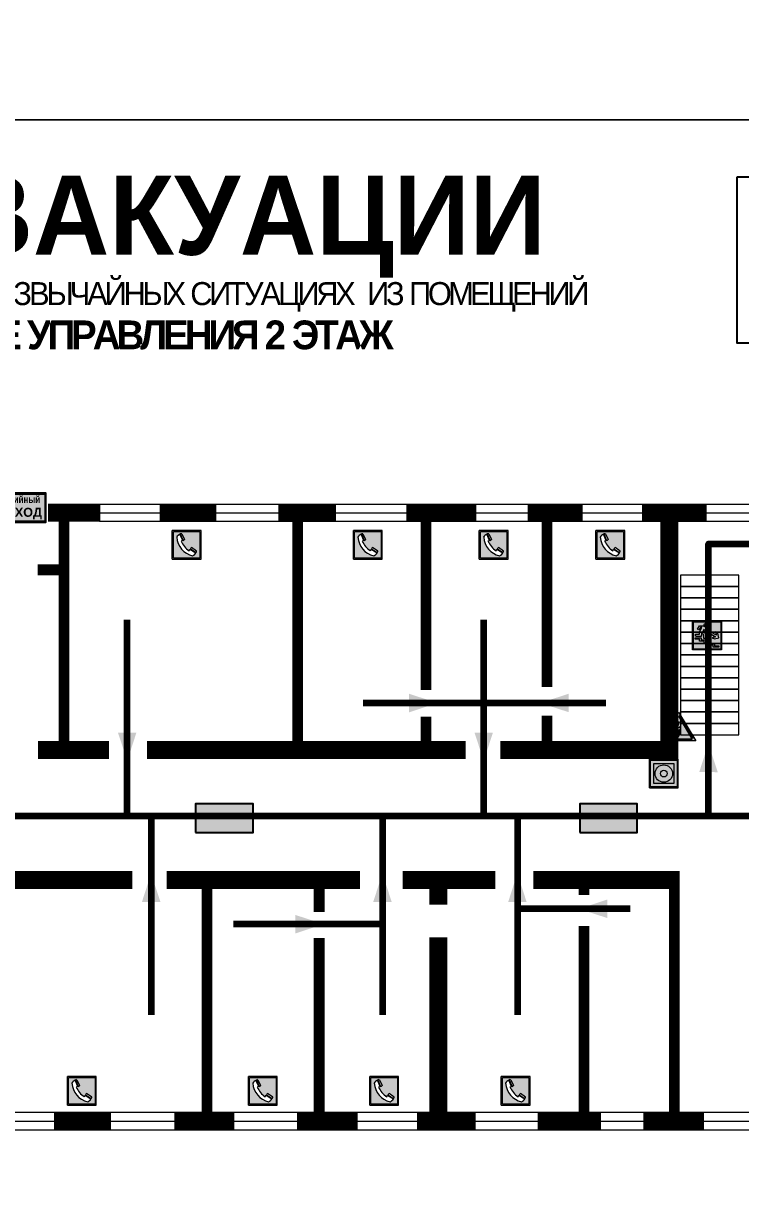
# Model space of a CAD drawing. Header units: millimetres. Extents: x 13114 to 67229, y 22859 to 38520.
# Drawn here: x 24086.5 to 24285.7, y 35251.5 to 35579.5 of the extents above; entities that cross this region are included whole.
import ezdxf

# ---------------------------------------------------------------- set-up
doc = ezdxf.new("R2010")
doc.units = ezdxf.units.MM
doc.layers.add('План_Штампы', color=7, linetype='Continuous')
doc.styles.add('обычный', font='arial.ttf')

# ---------------------------------------------------------------- blocks, each defined once
blk = doc.blocks.new('вниз')
at = {"lineweight": 0, "true_color": 0xffffff}
h = blk.add_hatch(color=7, dxfattribs=at)
h.dxf.hatch_style = 1
h.paths.add_polyline_path([(40994.51, -4472.22), (40986.51, -4472.22), (40986.51, -4480.22), (40994.51, -4480.22)])
h.paths.add_polyline_path([(40994.31, -4472.42), (40994.31, -4480.01), (40986.71, -4480.01), (40986.71, -4472.42)], flags=16)
h.paths.add_polyline_path([(40988.43, -4473.53), (40989.43, -4473.53), (40990.19, -4473.96), (40990.19, -4474.6), (40991, -4474.6), (40991, -4475.06), (40989.73, -4475.06), (40989.73, -4474.46), (40989.3, -4475.18), (40990.17, -4475.7), (40990.17, -4477.11), (40989.63, -4477.11), (40989.63, -4476.01), (40988.94, -4475.59), (40988.94, -4476.46), (40988.94, -4476.46), (40987.47, -4476.46), (40987.26, -4476.46), (40987.26, -4475.92), (40988.4, -4475.92), (40988.4, -4475.2), (40989.1, -4473.99), (40988.66, -4473.99), (40988.24, -4474.7), (40987.86, -4474.47), (40988.41, -4473.56)], flags=0)
h.paths.add_polyline_path([(40990.55, -4473.29, -1), (40989.69, -4473.29, -1)], flags=0)
h.paths.add_polyline_path([(40988.85, -4476.89), (40988.85, -4477.43), (40990.1, -4477.43), (40990.1, -4477.99), (40991.34, -4477.99), (40991.34, -4478.54), (40992.59, -4478.54), (40992.59, -4479.09), (40993.83, -4479.09), (40993.83, -4479.52), (40992.17, -4479.52), (40992.17, -4478.97), (40990.91, -4478.97), (40990.91, -4478.41), (40989.68, -4478.41), (40989.68, -4477.86), (40988.43, -4477.86), (40988.43, -4477.31), (40987.6, -4477.31), (40987.18, -4477.31), (40987.18, -4476.89)], flags=0)
h.paths.add_polyline_path([(40991.61, -4475.33), (40993.12, -4476.2), (40992.9, -4475.27), (40993.48, -4475.6), (40993.83, -4476.88), (40992.56, -4477.22), (40991.97, -4476.88), (40992.9, -4476.61), (40991.38, -4475.74), (40991.58, -4475.39)], flags=0)
h.paths.add_polyline_path([(40990.19, -4473.96), (40989.43, -4473.53), (40988.43, -4473.53), (40988.41, -4473.56), (40987.86, -4474.47), (40988.24, -4474.7), (40988.66, -4473.99), (40989.1, -4473.99), (40988.4, -4475.2), (40988.4, -4475.92), (40987.26, -4475.92), (40987.26, -4476.46), (40987.47, -4476.46), (40988.94, -4476.46), (40988.94, -4476.27), (40988.94, -4475.59), (40989.63, -4476.01), (40989.63, -4477.11), (40990.17, -4477.11), (40990.17, -4475.7), (40989.3, -4475.18), (40989.73, -4474.46), (40989.73, -4475.06), (40991, -4475.06), (40991, -4474.6), (40990.19, -4474.6)], flags=0)
h.paths.add_polyline_path([(40990.55, -4473.29, 1), (40989.69, -4473.29, 1)], flags=0)
h.paths.add_polyline_path([(40991.61, -4475.33), (40991.58, -4475.39), (40991.38, -4475.74), (40992.9, -4476.61), (40991.97, -4476.88), (40992.56, -4477.22), (40993.83, -4476.88), (40993.48, -4475.6), (40992.9, -4475.27), (40993.12, -4476.2)], flags=0)
h.paths.add_polyline_path([(40990.1, -4477.43), (40988.85, -4477.43), (40988.85, -4476.89), (40987.18, -4476.89), (40987.18, -4477.31), (40987.6, -4477.31), (40988.43, -4477.31), (40988.43, -4477.86), (40989.68, -4477.86), (40989.68, -4478.41), (40990.91, -4478.41), (40990.91, -4478.97), (40992.17, -4478.97), (40992.17, -4479.52), (40993.83, -4479.52), (40993.83, -4479.09), (40992.59, -4479.09), (40992.59, -4478.54), (40991.34, -4478.54), (40991.34, -4477.99), (40990.1, -4477.99)], flags=0)
at = {"lineweight": 0}
h = blk.add_hatch(color=126, dxfattribs=at)
h.dxf.hatch_style = 1
h.paths.add_polyline_path([(40994.31, -4472.42), (40986.71, -4472.42), (40986.71, -4480.01), (40994.31, -4480.01)])
h.paths.add_polyline_path([(40988.43, -4473.53), (40989.43, -4473.53), (40990.19, -4473.96), (40990.19, -4474.6), (40991, -4474.6), (40991, -4475.06), (40989.73, -4475.06), (40989.73, -4474.46), (40989.3, -4475.18), (40990.17, -4475.7), (40990.17, -4477.11), (40989.63, -4477.11), (40989.63, -4476.01), (40988.94, -4475.59), (40988.94, -4476.46), (40988.94, -4476.46), (40987.47, -4476.46), (40987.26, -4476.46), (40987.26, -4475.92), (40988.4, -4475.92), (40988.4, -4475.2), (40989.1, -4473.99), (40988.66, -4473.99), (40988.24, -4474.7), (40987.86, -4474.47), (40988.41, -4473.56)], flags=16)
h.paths.add_polyline_path([(40990.55, -4473.29, -1), (40989.69, -4473.29, -1)], flags=16)
h.paths.add_polyline_path([(40988.85, -4476.89), (40988.85, -4477.43), (40990.1, -4477.43), (40990.1, -4477.99), (40991.34, -4477.99), (40991.34, -4478.54), (40992.59, -4478.54), (40992.59, -4479.09), (40993.83, -4479.09), (40993.83, -4479.52), (40992.17, -4479.52), (40992.17, -4478.97), (40990.91, -4478.97), (40990.91, -4478.41), (40989.68, -4478.41), (40989.68, -4477.86), (40988.43, -4477.86), (40988.43, -4477.31), (40987.6, -4477.31), (40987.18, -4477.31), (40987.18, -4476.89)], flags=16)
h.paths.add_polyline_path([(40991.61, -4475.33), (40993.12, -4476.2), (40992.9, -4475.27), (40993.48, -4475.6), (40993.83, -4476.88), (40992.56, -4477.22), (40991.97, -4476.88), (40992.9, -4476.61), (40991.38, -4475.74), (40991.58, -4475.39)], flags=16)
at = {"lineweight": 0, "true_color": 0xffffff}
h = blk.add_hatch(color=7, dxfattribs=at)
h.dxf.hatch_style = 1
h.paths.add_polyline_path([(40989.73, -4474.46), (40989.73, -4475.06), (40991, -4475.06), (40991, -4474.6), (40990.19, -4474.6), (40990.19, -4473.96), (40989.43, -4473.53), (40988.43, -4473.53), (40988.41, -4473.56), (40987.86, -4474.47), (40988.24, -4474.7), (40988.66, -4473.99), (40989.1, -4473.99), (40988.4, -4475.2), (40988.4, -4475.92), (40987.26, -4475.92), (40987.26, -4476.46), (40987.47, -4476.46), (40988.94, -4476.46), (40988.94, -4475.59), (40989.63, -4476.01), (40989.63, -4477.11), (40990.17, -4477.11), (40990.17, -4475.7), (40989.3, -4475.18)])
h.paths.add_polyline_path([(40989.69, -4473.29, 1), (40990.55, -4473.29, 1)])
h.paths.add_polyline_path([(40991.61, -4475.33), (40991.58, -4475.39), (40991.38, -4475.74), (40992.9, -4476.61), (40991.97, -4476.88), (40992.56, -4477.22), (40993.83, -4476.88), (40993.48, -4475.6), (40992.9, -4475.27), (40993.12, -4476.2)])
h.paths.add_polyline_path([(40990.1, -4477.43), (40988.85, -4477.43), (40988.85, -4476.89), (40987.18, -4476.89), (40987.18, -4477.31), (40987.6, -4477.31), (40988.43, -4477.31), (40988.43, -4477.86), (40989.68, -4477.86), (40989.68, -4478.41), (40990.91, -4478.41), (40990.91, -4478.97), (40992.17, -4478.97), (40992.17, -4479.52), (40993.83, -4479.52), (40993.83, -4479.09), (40992.59, -4479.09), (40992.59, -4478.54), (40991.34, -4478.54), (40991.34, -4477.99), (40990.1, -4477.99)])
at = {"color": 126, "lineweight": 0}
for points in [[(40986.51, -4472.22), (40994.51, -4472.22), (40994.51, -4480.22), (40986.51, -4480.22)], [(40986.71, -4472.42), (40994.31, -4472.42), (40994.31, -4480.01), (40986.71, -4480.01)]]:
    blk.add_lwpolyline(points, close=True, dxfattribs=at)
for points in [[(40987.47, -4476.46), (40987.26, -4476.46), (40987.26, -4475.92), (40988.4, -4475.92), (40988.4, -4475.2), (40989.1, -4473.99), (40988.66, -4473.99), (40988.24, -4474.7), (40987.86, -4474.47), (40988.41, -4473.56), (40988.43, -4473.53), (40989.43, -4473.53), (40990.19, -4473.96), (40990.19, -4474.6), (40991, -4474.6), (40991, -4475.06), (40989.73, -4475.06), (40989.73, -4474.46), (40989.3, -4475.18), (40990.17, -4475.7), (40990.17, -4477.11), (40989.63, -4477.11), (40989.63, -4476.01), (40988.94, -4475.59), (40988.94, -4476.46)], [(40987.6, -4477.31), (40987.18, -4477.31), (40987.18, -4476.89), (40988.85, -4476.89), (40988.85, -4477.43), (40990.1, -4477.43), (40990.1, -4477.99), (40991.34, -4477.99), (40991.34, -4478.54), (40992.59, -4478.54), (40992.59, -4479.09), (40993.83, -4479.09), (40993.83, -4479.52), (40992.17, -4479.52), (40992.17, -4478.97), (40990.91, -4478.97), (40990.91, -4478.41), (40989.68, -4478.41), (40989.68, -4477.86), (40988.43, -4477.86), (40988.43, -4477.31), (40987.6, -4477.31)], [(40987.47, -4476.46), (40988.94, -4476.46), (40988.94, -4476.27)], [(40991.58, -4475.39), (40991.38, -4475.74), (40992.9, -4476.61), (40991.97, -4476.88), (40992.56, -4477.22), (40993.83, -4476.88), (40993.48, -4475.6), (40992.9, -4475.27), (40993.12, -4476.2), (40991.61, -4475.33), (40991.58, -4475.39)]]:
    blk.add_lwpolyline(points, dxfattribs=at)
blk.add_circle((40990.12, -4473.29), 0.432, dxfattribs=at)
blk = doc.blocks.new('A$C32E8229D')
at = {"true_color": 0xffffff}
blk.add_hatch(color=7, dxfattribs=at).paths.add_polyline_path([(0, 0), (0, -8), (16, -8), (16, 0)])
h = blk.add_hatch(color=126)
h.paths.add_polyline_path([(0.2, -0.2), (15.8, -0.2), (15.8, -7.8), (0.2, -7.8)])
h.paths.add_polyline_path([(13.49, -2.05), (12.08, -2.05), (11.37, -2.63, 0.162397), (11.29, -2.84), (11.29, -3.63), (10.35, -3.63), (10.35, -4.05), (11.68, -4.05), (11.68, -3.48), (12.26, -4.28), (11.29, -5.1), (11.29, -6.78), (11.85, -6.78), (11.85, -5.44), (12.8, -4.64), (12.8, -5.94), (14.46, -5.94), (14.46, -5.39), (13.45, -5.39), (13.45, -3.97), (12.46, -2.59), (13.15, -2.59), (13.69, -3.34), (14.18, -3)], flags=16)
h.paths.add_polyline_path([(10.74, -1.82, 1), (11.8, -1.82, 1)], flags=16)
h.paths.add_polyline_path([(9.39, -3.59), (5.99, -3.59), (6.56, -3.03), (5.91, -3.03), (5.1, -3.83), (5.91, -4.64), (6.56, -4.64), (5.99, -4.09), (9.39, -4.09)], flags=16)
h.paths.add_polyline_path([(4.29, -1.08), (1.72, -1.08), (1.72, -6.6), (4.29, -6.6)], flags=16)
at = {"color": 126}
blk.add_lwpolyline([(16, -8), (0, -8), (0, 0), (16, 0)], close=True, dxfattribs=at)
blk = doc.blocks.new('A$C54414219')
at = {"true_color": 0xffffff}
h = blk.add_hatch(color=7, dxfattribs=at)
h.paths.add_polyline_path([(2.39, -9.45), (2.39, -18.3), (11.23, -18.3), (11.23, -9.45)], flags=0)
h.paths.add_polyline_path([(10.71, -13.87, -1), (2.92, -13.87, -1)], flags=0)
h.paths.add_polyline_path([(8.3, -13.87, -1), (5.33, -13.87, -1)], flags=0)
h.paths.add_polyline_path([(0.41, -7.47), (0.41, -20.27), (13.21, -20.27), (13.21, -7.47)])
h.paths.add_polyline_path([(0.92, -19.77), (12.71, -19.77), (12.71, -7.98), (0.92, -7.98)], flags=16)
h.paths.add_polyline_path([(11.23, -9.45), (11.23, -18.3), (2.39, -18.3), (2.39, -9.45)], flags=0)
at = {"lineweight": 5}
h = blk.add_hatch(color=242, dxfattribs=at)
h.paths.add_polyline_path([(12.71, -7.98), (0.92, -7.98), (0.92, -19.77), (12.71, -19.77)])
h.paths.add_polyline_path([(11.23, -18.3), (2.39, -18.3), (2.39, -9.45), (11.23, -9.45)], flags=16)
h.paths.add_polyline_path([(10.71, -13.87, -1), (2.92, -13.87, -1)], flags=0)
h.paths.add_polyline_path([(8.3, -13.87, -1), (5.33, -13.87, -1)], flags=0)
at = {"true_color": 0xffffff}
h = blk.add_hatch(color=7, dxfattribs=at)
h.paths.add_polyline_path([(2.39, -9.45), (2.39, -18.3), (11.23, -18.3), (11.23, -9.45)])
h.paths.add_polyline_path([(10.71, -13.87, -1), (2.92, -13.87, -1)], flags=16)
h.paths.add_polyline_path([(8.3, -13.87, -1), (5.33, -13.87, -1)], flags=0)
at = {"lineweight": 5}
h = blk.add_hatch(color=242, dxfattribs=at)
h.paths.add_polyline_path([(2.92, -13.87, 1), (10.71, -13.87, 1)])
h.paths.add_polyline_path([(8.3, -13.87, -1), (5.33, -13.87, -1)], flags=16)
at = {"color": 242, "lineweight": 5}
for p, q in [((0.41, -20.27), (0.41, -7.47)), ((0.41, -7.47), (13.21, -7.47)), ((0.41, -7.47), (13.21, -7.47)), ((13.21, -20.27), (13.21, -7.47)), ((0.41, -20.27), (13.21, -20.27))]:
    blk.add_line(p, q, dxfattribs=at)
for points in [[(0.92, -7.98), (12.71, -7.98), (12.71, -19.77), (0.92, -19.77)], [(2.39, -9.45), (11.23, -9.45), (11.23, -18.3), (2.39, -18.3)]]:
    blk.add_lwpolyline(points, close=True, dxfattribs=at)
for radius in [3.89, 1.49]:
    blk.add_circle((6.81, -13.87), radius, dxfattribs=at)
blk = doc.blocks.new('A$C3E6D3DDE')
at = {"lineweight": 5}
h = blk.add_hatch(color=40, dxfattribs=at)
h.paths.add_polyline_path([(24.1, 1.45), (16.46, -11.35), (31.74, -11.35)])
h.paths.add_polyline_path([(24.09, -0.46), (30.03, -10.41), (18.14, -10.41)], flags=16)
h.paths.add_polyline_path([(24.54, -3.08), (23.41, -6.02), (25.13, -5.01), (24.33, -8.5), (24.82, -8.27), (23.79, -9.86), (23.4, -8.04), (23.8, -8.43), (24.04, -6.29), (22.39, -7.25), (23.44, -3.08)], flags=0)
h = blk.add_hatch(color=256, dxfattribs=at)
h.paths.add_polyline_path([(24.37, 0.03, 0.567511), (23.82, 0.03), (17.59, -10.4, 0.582454), (17.86, -10.88), (30.32, -10.88, 0.582149), (30.6, -10.4)])
h.paths.add_polyline_path([(24.09, -0.46), (18.14, -10.41), (30.03, -10.41)], flags=16)
h.paths.add_polyline_path([(24.54, -3.08), (23.41, -6.02), (25.13, -5.01), (24.33, -8.5), (24.82, -8.27), (23.79, -9.86), (23.4, -8.04), (23.8, -8.43), (24.04, -6.29), (22.39, -7.25), (23.44, -3.08)], flags=0)
h = blk.add_hatch(color=40, dxfattribs=at)
h.paths.add_polyline_path([(24.09, -0.46), (18.14, -10.41), (30.03, -10.41)])
h.paths.add_polyline_path([(24.82, -8.27), (23.79, -9.86), (23.4, -8.04), (23.8, -8.43), (24.04, -6.29), (22.39, -7.25), (23.44, -3.08), (24.54, -3.08), (23.41, -6.02), (25.13, -5.01), (24.33, -8.5)], flags=16)
at = {"color": 40, "lineweight": 5}
for p, q in [((16.46, -11.35), (24.1, 1.45)), ((24.1, 1.45), (31.74, -11.35))]:
    blk.add_line(p, q, dxfattribs=at)
at = {"lineweight": 5}
for p, q in [((17.59, -10.4), (23.82, 0.03)), ((24.37, 0.03), (30.6, -10.4)), ((18.14, -10.41), (24.09, -0.46)), ((23.44, -3.08), (22.39, -7.25)), ((23.41, -6.02), (24.54, -3.08)), ((25.13, -5.01), (23.41, -6.02)), ((24.54, -3.08), (23.44, -3.08)), ((24.09, -0.46), (30.03, -10.41)), ((24.33, -8.5), (25.13, -5.01)), ((18.14, -10.41), (30.03, -10.41)), ((22.39, -7.25), (24.04, -6.29)), ((23.8, -8.43), (23.4, -8.04)), ((23.4, -8.04), (23.79, -9.86)), ((23.79, -9.86), (24.82, -8.27)), ((24.04, -6.29), (23.8, -8.43)), ((24.82, -8.27), (24.33, -8.5)), ((17.86, -10.88), (30.32, -10.88))]:
    blk.add_line(p, q, dxfattribs=at)
at = {"color": 50, "lineweight": 5}
blk.add_line((31.74, -11.35), (16.46, -11.35), dxfattribs=at)
blk = doc.blocks.new('A$C456E1F9C')
at = {"lineweight": 5}
h = blk.add_hatch(color=242, dxfattribs=at)
h.paths.add_polyline_path([(0.51, -1.47), (0.51, -13.26), (12.29, -13.26), (12.29, -1.47)])
h.paths.add_polyline_path([(5.42, -4.95, -0.254479), (4.78, -5.4), (3.52, -2.53, -0.209735), (4.23, -2.4)], flags=16)
h.paths.add_polyline_path([(8.53, -8.6), (10.87, -10.17), (10.54, -10.76), (8.03, -9.13, -0.192251)], flags=16)
h.paths.add_polyline_path([(4.61, -5.49, 0.005518), (3.87, -5.72, 0.128647), (7.49, -10.01, 0.00809), (7.83, -9.33), (10.47, -10.97, -0.16736), (8.99, -12.25, -0.327862), (1.95, -3.95, -0.166952), (3.36, -2.62)], flags=16)
at = {"color": 242, "lineweight": 5}
for p, q in [((0, -13.77), (0, -0.97)), ((12.8, -0.97), (0, -0.97)), ((4.61, -5.49), (3.36, -2.62)), ((3.52, -2.53), (4.78, -5.4)), ((4.23, -2.4), (5.42, -4.95)), ((12.8, -13.77), (12.8, -0.97)), ((7.83, -9.33), (10.47, -10.97)), ((8.03, -9.13), (10.54, -10.76)), ((10.81, -10.12), (8.53, -8.6)), ((10.54, -10.76), (10.8, -10.3)), ((10.8, -10.3), (10.81, -10.12)), ((0, -13.77), (12.8, -13.77))]:
    blk.add_line(p, q, dxfattribs=at)
blk.add_lwpolyline([(0.51, -1.47), (12.29, -1.47), (12.29, -13.26), (0.51, -13.26)], close=True, dxfattribs=at)
for centre, radius, start, end in [((4.59, -5.34), 2.99, 114.2845, 152.1974), ((11.12, -3.31), 9.19, 183.9915, 256.6009), ((4.02, -3.27), 0.891, 76.3284, 123.7092), ((4.68, -4.59), 0.824, 276.9621, 334.0723), ((14.98, -39.1), 35.17, 107.1487, 108.4135), ((13.86, -0.94), 11.08, 205.5536, 234.8762), ((-13.31, 0.8), 23.44, 332.5487, 334.4027), ((8.94, -9.5), 0.989, 114.4092, 157.9388), ((7.87, -9.46), 3, 291.9291, 329.9329)]:
    blk.add_arc(centre, radius, start, end, dxfattribs=at)
blk = doc.blocks.new('A$C41C009D9')
at = {"true_color": 0xffffff}
blk.add_hatch(color=7, dxfattribs=at).paths.add_polyline_path([(0, 8), (-16, 8), (-16, 0), (0, 0)])
h = blk.add_hatch(color=126)
h.dxf.hatch_style = 1
h.paths.add_polyline_path([(-15.8, 7.8), (-15.8, 0.2), (-0.2, 0.2), (-0.2, 7.8)])
at = {"color": 126}
for points in [[(-16, 0), (0, 0), (0, 8), (-16, 8)], [(-16, 0), (0, 0), (0, 8), (-16, 8)], [(-15.8, 7.8), (-0.2, 7.8), (-0.2, 0.2), (-15.8, 0.2)]]:
    blk.add_lwpolyline(points, close=True, dxfattribs=at)
at = {"color": 7, "true_color": 0xffffff, "insert": (-15.8, 7.3), "char_height": 2.5, "width": 15.5999, "attachment_point": 1, "style": 'обычный'}
blk.add_mtext('\\pi1.6133;{\\fArial|b1|i0|c204|p34;\\H0.8x;\\W0.8;аварийный\\H1.25x;\\W1;\\P\\pi1.2327;ВЫХОД}', dxfattribs=at)

msp = doc.modelspace()

# ---------------------------------------------------------------- linework, layer by layer
at = {"color": 5, "lineweight": 0}
for points in [[(23801.83, 35552.74), (24401.83, 35552.74), (24401.83, 35947.74), (23801.83, 35947.74)], [(23801.83, 35157.74), (24401.83, 35157.74), (24401.83, 35552.74), (23801.83, 35552.74)]]:
    msp.add_lwpolyline(points, close=True, dxfattribs=at)
msp.add_lwpolyline([(24284.77, 35536.9), (24379.78, 35536.9), (24379.78, 35490.69), (24284.77, 35490.69)], close=True)
at = {"lineweight": 100, "const_width": 5}
for points in [[(24093.32, 35443.62), (24107.84, 35443.62)], [(24124.31, 35443.62), (24140.04, 35443.62)], [(24157.27, 35443.62), (24173.37, 35443.62)], [(24192.84, 35443.62), (24212.31, 35443.62)], [(24218.95, 35377.68), (24265.97, 35377.68), (24265.97, 35443.62)], [(24226.54, 35443.62), (24241.89, 35443.62)], [(24258.37, 35443.62), (24276.34, 35443.62)], [(24090.53, 35377.68), (24110.28, 35377.68)], [(24120.78, 35377.68), (24209.4, 35377.68)], [(24059.41, 35341.57), (24116.74, 35341.57)], [(24126.31, 35341.57), (24180.03, 35341.57)], [(24191.85, 35341.57), (24217.56, 35341.57)], [(24201.72, 35334.7), (24201.72, 35341.57)], [(24228.15, 35341.57), (24265.97, 35341.57)], [(24201.72, 35274.59), (24201.72, 35325.67)], [(24110.83, 35274.59), (24094.98, 35274.59)], [(24145.06, 35274.59), (24128.44, 35274.59)], [(24179.3, 35274.59), (24162.53, 35274.59)], [(24212.13, 35274.59), (24195.79, 35274.59)], [(24246.98, 35274.59), (24229.34, 35274.59)], [(24275.61, 35274.59), (24258.74, 35274.59)]]:
    msp.add_lwpolyline(points, dxfattribs=at)
at = {"lineweight": 0, "const_width": 3}
for points in [[(24097.74, 35377.68), (24097.74, 35443.62)], [(24162.66, 35377.68), (24162.66, 35443.62)], [(24198.36, 35394.4), (24198.36, 35443.62)], [(24231.97, 35395.19), (24231.97, 35443.62)], [(24097.74, 35427.75), (24090.41, 35427.75)], [(24231.97, 35377.68), (24231.97, 35387.26)], [(24198.36, 35377.68), (24198.36, 35386.98)], [(24137.5, 35274.59), (24137.5, 35341.57)], [(24168.65, 35332.73), (24168.65, 35341.57)], [(24242.22, 35337.44), (24242.22, 35341.57)], [(24267.36, 35274.59), (24267.36, 35344.07)], [(24242.22, 35274.59), (24242.22, 35328.83)], [(24168.65, 35274.59), (24168.65, 35325.49)]]:
    msp.add_lwpolyline(points, dxfattribs=at)
at = {"lineweight": 0}
for points in [[(24107.18, 35446), (24322.33, 35446)], [(24107.61, 35441.23), (24322.76, 35441.23)], [(24107.84, 35443.62), (24322.98, 35443.62)], [(23879.79, 35277.06), (24320.79, 35277.06)], [(23880, 35274.59), (24321, 35274.59)], [(23879.79, 35272.14), (24320.79, 35272.14)]]:
    msp.add_lwpolyline(points, dxfattribs=at)
at = {"color": 126, "lineweight": 100, "true_color": 0x008754}
for points in [[(23855.44, 35320.85), (23855.44, 35304.14), (23884.69, 35304.14), (23884.69, 35359.44), (24276.85, 35359.44), (24276.85, 35434.93), (24298.37, 35434.93), (24298.37, 35409.1)], [(24276.85, 35359.44), (24320.23, 35359.44), (24320.23, 35434.93), (24298.37, 35434.93), (24298.37, 35409.1)], [(24115.33, 35359.44), (24115.33, 35413.85)], [(24214.4, 35359.44), (24214.4, 35413.85)], [(24180.83, 35390.75), (24248.3, 35390.75)], [(24121.97, 35359.44), (24121.97, 35304.14)], [(24186.24, 35359.44), (24186.24, 35304.14)], [(24223.74, 35359.44), (24223.74, 35304.14)], [(24255.11, 35333.6), (24223.74, 35333.6)], [(24186.24, 35329.29), (24144.84, 35329.29)]]:
    msp.add_lwpolyline(points, dxfattribs=at)
at = {"lineweight": 0}
for points in [[(24269.01, 35423.1), (24285.22, 35423.1), (24285.22, 35426.27), (24269.01, 35426.27)], [(24269.01, 35419.94), (24285.22, 35419.94), (24285.22, 35423.1), (24269.01, 35423.1)], [(24269.01, 35416.77), (24285.22, 35416.77), (24285.22, 35419.94), (24269.01, 35419.94)], [(24269.01, 35413.6), (24285.22, 35413.6), (24285.22, 35416.77), (24269.01, 35416.77)], [(24269.01, 35410.43), (24285.22, 35410.43), (24285.22, 35413.6), (24269.01, 35413.6)], [(24269.01, 35407.27), (24285.22, 35407.27), (24285.22, 35410.43), (24269.01, 35410.43)], [(24269.01, 35404.1), (24285.22, 35404.1), (24285.22, 35407.27), (24269.01, 35407.27)], [(24269.01, 35400.93), (24285.22, 35400.93), (24285.22, 35404.1), (24269.01, 35404.1)], [(24269.01, 35397.76), (24285.22, 35397.76), (24285.22, 35400.93), (24269.01, 35400.93)], [(24269.01, 35394.6), (24285.22, 35394.6), (24285.22, 35397.76), (24269.01, 35397.76)], [(24269.01, 35391.43), (24285.22, 35391.43), (24285.22, 35394.6), (24269.01, 35394.6)], [(24269.01, 35388.26), (24285.22, 35388.26), (24285.22, 35391.43), (24269.01, 35391.43)], [(24269.01, 35385.09), (24285.22, 35385.09), (24285.22, 35388.26), (24269.01, 35388.26)], [(24269.01, 35381.93), (24285.22, 35381.93), (24285.22, 35385.09), (24269.01, 35385.09)]]:
    msp.add_lwpolyline(points, close=True, dxfattribs=at)
at = {"layer": 'План_Штампы', "color": 126, "true_color": 0x008754}
for points in [[(24193.63, 35388.16), (24193.64, 35393.3), (24201.52, 35390.75)], [(24238, 35393.33), (24237.99, 35388.2), (24230.11, 35390.74)], [(24112.73, 35382.55), (24117.87, 35382.54), (24115.32, 35374.66)], [(24211.8, 35382.55), (24216.93, 35382.54), (24214.39, 35374.66)], [(24279.4, 35371.53), (24274.26, 35371.55), (24276.81, 35379.43)], [(24124.54, 35335.47), (24119.4, 35335.48), (24121.95, 35343.36)], [(24188.81, 35335.47), (24183.67, 35335.48), (24186.22, 35343.36)], [(24226.3, 35335.47), (24221.17, 35335.48), (24223.71, 35343.36)], [(24248.74, 35336.15), (24248.72, 35331.01), (24240.84, 35333.56)], [(24162.02, 35326.73), (24162.03, 35331.87), (24169.91, 35329.32)]]:
    msp.add_solid(points, dxfattribs=at)

# ---------------------------------------------------------------- block references
msp.add_blockref('A$C41C009D9', (24092.71, 35441.01))
at = {"xscale": 0.625, "yscale": 0.625, "zscale": 0.625}
for name, p in [('A$C456E1F9C', (24127.84, 35439.28)), ('A$C456E1F9C', (24178.18, 35439.28)), ('A$C456E1F9C', (24213.14, 35439.28)), ('A$C456E1F9C', (24245.55, 35439.28)), ('A$C3E6D3DDE', (24253.44, 35387.34)), ('A$C54414219', (24260.15, 35379.81)), ('A$C456E1F9C', (24098.7, 35287.61)), ('A$C456E1F9C', (24148.99, 35287.61)), ('A$C456E1F9C', (24182.73, 35287.61)), ('A$C456E1F9C', (24219.25, 35287.61))]:
    msp.add_blockref(name, p, dxfattribs=at)
at = {"color": 126, "true_color": 0x008754}
msp.add_blockref('вниз', (-16714.08, 39885.75), dxfattribs=at)
at = {"layer": 'План_Штампы', "color": 126, "true_color": 0x008754, "xscale": -1}
for p in [(24150.28, 35362.78), (24257.05, 35362.78)]:
    msp.add_blockref('A$C32E8229D', p, dxfattribs=at)

# ---------------------------------------------------------------- texts
at = {"lineweight": 0, "insert": (23954.48, 35537.26), "char_height": 22, "width": 493.8901, "attachment_point": 1, "style": 'обычный'}
msp.add_mtext('{\\fProxima Nova Rg|b1|i0|c204|p2;ПЛАН ЭВАКУАЦИИ}', dxfattribs=at)
at = {"color": 0, "lineweight": 0, "insert": (24105.34, 35507.85), "char_height": 8, "width": 449.2158, "attachment_point": 5, "style": 'обычный'}
msp.add_mtext('{\\fArial Black|b1|i0|c204|p34;\\H2x;\\T0.85;  \\fArial Narrow|b0|i0|c204|p34;\\H0.8x;\\W0.9;\\P\\fProxima Nova Rg|b0|i0|c204|p2;\\H0.5x;\\W1;\\C256;ПРИ ПОЖАРЕ  ИЛИ ДРУГИХ ЧРЕЗВЫЧАЙНЫХ СИТУАЦИЯХ  ИЗ ПОМЕЩЕНИЙ \\fProxima Nova Rg|b1|i0|c204|p2;\\H1.25x;\\PДАУ: ЗДАНИЕ УПРАВЛЕНИЯ\\fProxima Nova Rg|b1|i0|c0|p2; 2 \\fProxima Nova Rg|b1|i0|c204|p2;ЭТАЖ}', dxfattribs=at)

doc.saveas('drawing.dxf')
